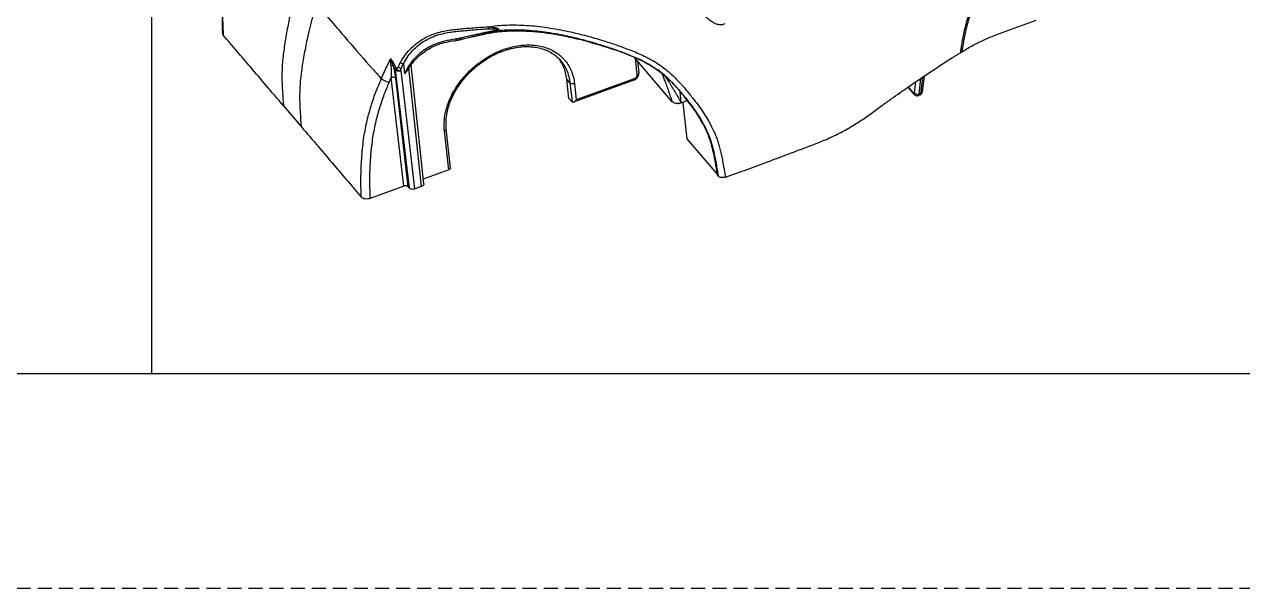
# Model space of a CAD drawing. Header units: inches. Extents: x 157915 to 159347, y -49911 to -48898.
# Drawn here: x 158862.2 to 158948.8, y -49911 to -49870.9 of the extents above; entities that cross this region are included whole.
import ezdxf

# ---------------------------------------------------------------- set-up
doc = ezdxf.new("R2010")
doc.units = ezdxf.units.IN
doc.header["$LTSCALE"] = 2
doc.header["$MEASUREMENT"] = 0
doc.linetypes.add('DASHED', pattern=[0.75, 0.5, -0.25])
doc.layers.get('0').update_dxf_attribs({"linetype": 'CONTINUOUS'})
doc.layers.add('A', color=7, linetype='CONTINUOUS')

msp = doc.modelspace()

# ---------------------------------------------------------------- linework, layer by layer
at = {"color": 7, "linetype": 'Continuous'}
for p, q in [((158934.134, -49870.6), (158931.259, -49871.647)), ((158876.312, -49871.642), (158876.264, -49871.529)), ((158893.243, -49871.947), (158893.243, -49871.947)), ((158895.032, -49871.54), (158895.03, -49871.54)), ((158892.885, -49872.019), (158892.885, -49872.019)), ((158889.133, -49873.708), (158889.21, -49874.406)), ((158900.31, -49873.455), (158900.318, -49873.464)), ((158908.26, -49876.389), (158905.574, -49873.234)), ((158905.61, -49873.276), (158905.736, -49874.489)), ((158905.781, -49873.477), (158905.871, -49874.34)), ((158889.556, -49882.543), (158888.576, -49874.118)), ((158889.942, -49882.597), (158888.96, -49874.166)), ((158890.417, -49882.424), (158889.52, -49873.976)), ((158890.579, -49882.244), (158889.679, -49873.767)), ((158926.175, -49874.565), (158926.041, -49875.673)), ((158889.151, -49882.4), (158888.268, -49874.673)), ((158889.472, -49882.445), (158888.589, -49874.717)), ((158900.977, -49875.042), (158900.753, -49874.78)), ((158900.909, -49876.15), (158900.753, -49874.78)), ((158900.977, -49875.042), (158901.125, -49876.404)), ((158905.519, -49874.861), (158901.239, -49876.42)), ((158901.298, -49875.088), (158901.426, -49876.258)), ((158905.541, -49874.758), (158901.426, -49876.258)), ((158925.024, -49875.35), (158925.445, -49875.844)), ((158925.045, -49875.335), (158925.412, -49875.767)), ((158925.496, -49875.757), (158925.582, -49874.966)), ((158925.818, -49875.858), (158925.941, -49874.722)), ((158926.05, -49874.649), (158925.908, -49875.826)), ((158901.126, -49876.405), (158900.909, -49876.15)), ((158908.899, -49876.446), (158908.808, -49875.65)), ((158909.291, -49876.336), (158909.279, -49876.229)), ((158925.412, -49875.767), (158925.445, -49875.844)), ((158925.861, -49875.916), (158925.772, -49875.949)), ((158925.908, -49875.826), (158925.818, -49875.858)), ((158880.592, -49876.671), (158881.851, -49878.15)), ((158908.908, -49876.476), (158908.899, -49876.446)), ((158909.291, -49876.336), (158908.908, -49876.476)), ((158909.326, -49879.021), (158909.023, -49876.462)), ((158892.35, -49881.235), (158892.047, -49878.458)), ((158892.485, -49881.085), (158892.182, -49878.308)), ((158911.454, -49881.521), (158909.326, -49879.021)), ((158892.35, -49881.235), (158890.542, -49881.894)), ((158911.492, -49881.632), (158911.534, -49881.682)), ((158889.151, -49882.4), (158886.775, -49883.266)), ((158889.556, -49882.543), (158889.472, -49882.445)), ((158890.417, -49882.424), (158889.942, -49882.597))]:
    msp.add_line(p, q, dxfattribs=at)
for points, start_tangent, end_tangent in [([(158928.829, -49872.536), (158928.893, -49872.136), (158928.973, -49871.696), (158929.077, -49871.208), (158929.216, -49870.666), (158929.399, -49870.07), (158929.636, -49869.416), (158929.945, -49868.692), (158930.352, -49867.881), (158930.874, -49866.983), (158931.514, -49866.004), (158932.292, -49864.948), (158933.229, -49863.853), (158934.219, -49862.877), (158935.166, -49862.098), (158936.061, -49861.5), (158936.949, -49861.046), (158937.938, -49860.693), (158938.991, -49860.464), (158939.942, -49860.365), (158940.76, -49860.349), (158941.479, -49860.383)], (0.151831, 0.988406), (0.996823, -0.079653)), ([(158928.888, -49872.831), (158928.944, -49872.465), (158929.009, -49872.065), (158929.091, -49871.624), (158929.2, -49871.136), (158929.344, -49870.597), (158929.534, -49870.005), (158929.78, -49869.356), (158930.1, -49868.638), (158930.521, -49867.839), (158931.061, -49866.956), (158931.72, -49865.999), (158932.518, -49864.974), (158933.463, -49863.933), (158934.443, -49863.022), (158935.368, -49862.307), (158936.227, -49861.772), (158937.069, -49861.377), (158938.007, -49861.082), (158939.004, -49860.904), (158939.909, -49860.84), (158940.693, -49860.847), (158941.103, -49860.871)], (0.146085, 0.989272), (0.997007, -0.077315)), ([(158877.581, -49863.063), (158876.745, -49865.521), (158876.276, -49868.528), (158876.264, -49871.529)], (-0.389311, -0.921106), (0.056403, -0.998408)), ([(158911.996, -49870.85), (158911.74, -49870.913), (158911.466, -49870.884), (158911.183, -49870.769), (158910.903, -49870.584), (158910.625, -49870.336), (158910.344, -49870.022), (158910.061, -49869.636), (158909.785, -49869.178), (158909.523, -49868.641), (158909.296, -49868.016), (158909.143, -49867.337)], (-0.912541, -0.408985), (-0.145503, 0.989358)), ([(158881.674, -49867.933), (158881.074, -49870.209), (158880.843, -49871.348), (158880.654, -49872.479), (158880.524, -49873.588), (158880.487, -49874.659), (158880.524, -49875.687), (158880.592, -49876.671)], (-0.297043, -0.954864), (0.07071, -0.997497)), ([(158882.933, -49869.412), (158882.333, -49871.688), (158882.102, -49872.827), (158881.913, -49873.958), (158881.783, -49875.067), (158881.746, -49876.138), (158881.783, -49877.165), (158881.851, -49878.15)], (-0.297043, -0.954864), (0.07071, -0.997497)), ([(158882.933, -49869.412), (158884.146, -49870.838), (158885.16, -49872.023), (158886.924, -49874.039), (158887.56, -49874.744)], (0.648229, -0.761446), (0.672416, -0.740174)), ([(158876.263, -49870.306), (158876.305, -49871.528)], (0.00995, -0.99995), (0.057749, -0.998331)), ([(158888.928, -49873.589), (158889.228, -49873.108), (158889.565, -49872.695), (158889.97, -49872.313), (158890.472, -49871.959), (158891.033, -49871.669), (158891.599, -49871.467), (158892.127, -49871.341), (158892.602, -49871.266), (158893.045, -49871.217), (158893.495, -49871.175), (158893.986, -49871.133), (158894.545, -49871.091), (158895.172, -49871.057)], (0.475454, 0.879741), (0.999184, 0.040384)), ([(158895.172, -49871.057), (158896.482, -49870.933), (158897.882, -49870.955), (158899.386, -49871.114), (158900.879, -49871.388), (158902.172, -49871.703), (158903.293, -49872.027), (158904.267, -49872.346), (158905.186, -49872.681), (158906.134, -49873.083), (158907.108, -49873.609), (158908.005, -49874.269), (158908.748, -49874.988), (158908.925, -49875.182)], (0.987028, 0.160546), (0.667132, -0.74494)), ([(158895.172, -49871.057), (158895.303, -49871.069), (158895.421, -49871.081), (158895.529, -49871.097), (158895.627, -49871.111), (158895.721, -49871.136), (158895.803, -49871.148), (158895.888, -49871.193), (158895.94, -49871.242)], (0.997162, -0.07528), (0.594934, -0.803774)), ([(158895.172, -49871.057), (158895.174, -49871.107), (158895.179, -49871.155), (158895.186, -49871.197)], (0.016519, -0.999864), (0.208111, -0.978105)), ([(158876.305, -49871.528), (158876.312, -49871.642)], (0.057749, -0.998331), (0.061967, -0.998078)), ([(158880.592, -49876.671), (158879.365, -49875.229), (158878.264, -49873.935), (158877.28, -49872.78), (158876.312, -49871.642)], (-0.648229, 0.761446), (-0.648229, 0.761446)), ([(158889.133, -49873.708), (158889.399, -49873.235), (158889.706, -49872.83), (158890.083, -49872.454), (158890.56, -49872.104), (158891.101, -49871.816), (158891.649, -49871.615), (158892.165, -49871.489), (158892.631, -49871.414), (158893.07, -49871.364), (158893.518, -49871.322), (158894.007, -49871.278), (158894.564, -49871.234), (158895.01, -49871.206)], (0.434839, 0.900508), (0.998552, 0.053802)), ([(158892.817, -49871.944), (158892.06, -49872.079), (158891.406, -49872.286), (158890.855, -49872.556), (158890.405, -49872.86), (158890.033, -49873.189), (158889.71, -49873.559)], (-0.991707, -0.12852), (-0.607403, -0.794394)), ([(158892.872, -49871.936), (158892.817, -49871.944)], (-0.987565, -0.157213), (-0.991864, -0.127301)), ([(158892.885, -49872.016), (158892.858, -49872.009), (158892.818, -49871.944)], (-0.999855, -0.017047), (-0.365425, 0.930841)), ([(158892.918, -49871.929), (158892.872, -49871.936)], (-0.984013, -0.178094), (-0.987565, -0.157213)), ([(158892.917, -49872.015), (158893.015, -49871.998), (158893.118, -49871.977)], (0.987546, 0.157331), (0.975578, 0.219652)), ([(158893.154, -49871.876), (158893.034, -49871.905), (158892.918, -49871.929)], (-0.969213, -0.246224), (-0.984013, -0.178094)), ([(158893.118, -49871.977), (158893.225, -49871.951)], (0.975578, 0.219652), (0.969615, 0.244637)), ([(158893.221, -49871.859), (158893.154, -49871.876)], (-0.970196, -0.242322), (-0.969218, -0.246202)), ([(158893.207, -49871.939), (158893.154, -49871.876)], (-0.914403, 0.404805), (-0.487364, 0.873199)), ([(158893.242, -49871.944), (158893.209, -49871.94), (158893.207, -49871.939)], (-0.987174, -0.159651), (-0.914403, 0.404805)), ([(158893.404, -49871.815), (158893.221, -49871.859)], (-0.97236, -0.233488), (-0.970196, -0.242322)), ([(158893.225, -49871.951), (158893.243, -49871.947)], (0.969615, 0.244637), (0.968705, 0.248216)), ([(158893.243, -49871.947), (158893.462, -49871.892)], (0.968676, 0.248329), (0.971434, 0.237311)), ([(158893.476, -49871.797), (158893.404, -49871.815)], (-0.973093, -0.230411), (-0.97236, -0.233488)), ([(158893.462, -49871.892), (158893.875, -49871.796)], (0.971434, 0.237311), (0.976121, 0.217228)), ([(158893.997, -49871.681), (158893.684, -49871.749), (158893.476, -49871.797)], (-0.978819, -0.204726), (-0.973093, -0.230411)), ([(158893.875, -49871.796), (158894.07, -49871.753)], (0.976121, 0.217228), (0.978479, 0.206346)), ([(158894.052, -49871.669), (158893.997, -49871.681)], (-0.977865, -0.209235), (-0.978823, -0.20471)), ([(158894.034, -49871.74), (158893.997, -49871.681)], (-0.810392, 0.585888), (-0.428088, 0.903737)), ([(158894.07, -49871.75), (158894.042, -49871.744), (158894.034, -49871.74)], (-0.99654, -0.083113), (-0.810392, 0.585888)), ([(158894.393, -49871.594), (158894.203, -49871.636), (158894.052, -49871.669)], (-0.975286, -0.220948), (-0.977865, -0.209235)), ([(158894.07, -49871.753), (158894.108, -49871.745), (158894.183, -49871.729)], (0.97849, 0.206295), (0.976696, 0.214629)), ([(158894.183, -49871.729), (158894.255, -49871.713), (158894.322, -49871.698)], (0.976696, 0.214629), (0.975447, 0.220233)), ([(158894.322, -49871.698), (158894.386, -49871.683), (158894.447, -49871.669)], (0.975447, 0.220233), (0.975022, 0.222107)), ([(158894.727, -49871.519), (158894.567, -49871.554), (158894.393, -49871.594)], (-0.976684, -0.214682), (-0.975286, -0.220948)), ([(158894.447, -49871.669), (158894.506, -49871.656), (158894.562, -49871.643), (158894.616, -49871.631), (158894.667, -49871.62), (158894.717, -49871.608), (158894.765, -49871.598), (158894.811, -49871.587), (158894.856, -49871.578), (158894.899, -49871.568), (158894.941, -49871.559), (158894.982, -49871.55), (158895.022, -49871.542), (158895.032, -49871.54)], (0.975022, 0.222107), (0.978519, 0.206155)), ([(158894.947, -49871.471), (158894.876, -49871.486), (158894.727, -49871.519)], (-0.978487, -0.206308), (-0.976684, -0.214682)), ([(158895.015, -49871.457), (158894.947, -49871.471)], (-0.979072, -0.203516), (-0.978487, -0.206308)), ([(158895.01, -49871.206), (158895.186, -49871.197)], (0.998552, 0.053802), (0.998969, 0.045393)), ([(158895.273, -49871.405), (158895.15, -49871.43), (158895.017, -49871.457), (158895.015, -49871.457)], (-0.981012, -0.193949), (-0.979072, -0.203516)), ([(158895.94, -49871.242), (158895.908, -49871.295), (158895.846, -49871.333), (158895.776, -49871.356), (158895.701, -49871.382), (158895.619, -49871.404), (158895.531, -49871.427), (158895.434, -49871.45), (158895.327, -49871.475), (158895.21, -49871.501), (158895.084, -49871.529), (158895.032, -49871.54)], (-0.268682, -0.963229), (-0.978511, -0.206192)), ([(158895.032, -49871.541), (158895.241, -49871.5)], (0.978044, 0.208398), (0.983071, 0.183223)), ([(158895.186, -49871.197), (158895.314, -49871.193), (158895.43, -49871.191), (158895.536, -49871.191), (158895.632, -49871.193), (158895.721, -49871.197), (158895.802, -49871.204), (158895.886, -49871.217), (158895.94, -49871.242)], (0.998959, 0.045621), (0.807727, -0.589556)), ([(158895.241, -49871.5), (158895.498, -49871.456), (158895.948, -49871.398)], (0.983071, 0.183223), (0.994653, 0.103273)), ([(158895.94, -49871.242), (158895.891, -49871.272), (158895.82, -49871.293), (158895.747, -49871.31), (158895.667, -49871.327), (158895.581, -49871.345), (158895.488, -49871.363), (158895.385, -49871.383), (158895.273, -49871.405)], (-0.747336, -0.664446), (-0.981012, -0.193949)), ([(158895.948, -49871.307), (158896.437, -49871.274), (158897.758, -49871.282), (158899.182, -49871.418), (158900.627, -49871.67), (158901.891, -49871.971), (158902.983, -49872.282), (158903.938, -49872.589), (158904.834, -49872.908), (158905.747, -49873.283), (158906.683, -49873.769), (158907.238, -49874.14)], (0.995887, 0.090606), (0.80547, -0.592637)), ([(158895.948, -49871.398), (158897.359, -49871.343), (158899.375, -49871.504), (158901.474, -49871.906), (158903.597, -49872.507), (158905.71, -49873.287), (158907.248, -49874.158)], (0.994653, 0.103273), (0.813609, -0.581413)), ([(158928.888, -49872.831), (158929.659, -49872.373), (158930.451, -49871.977), (158931.259, -49871.647)], (0.840529, 0.541767), (0.939564, 0.342374)), ([(158889.789, -49873.618), (158890.642, -49872.814), (158891.763, -49872.257), (158892.835, -49872.026)], (0.620606, 0.784123), (0.990978, 0.134023)), ([(158892.034, -49878.307), (158892.064, -49877.5), (158892.315, -49876.507), (158892.782, -49875.531), (158893.443, -49874.62), (158894.264, -49873.816), (158895.207, -49873.158), (158896.224, -49872.681), (158897.264, -49872.408), (158898.273, -49872.354), (158899.201, -49872.52), (158900.003, -49872.898), (158900.212, -49873.05)], (-0.06614, 0.99781), (0.782346, -0.622844)), ([(158892.182, -49878.308), (158892.18, -49877.56), (158892.396, -49876.58), (158892.841, -49875.605), (158893.49, -49874.688), (158894.31, -49873.88), (158895.254, -49873.225), (158896.272, -49872.758), (158897.309, -49872.506), (158898.305, -49872.482), (158899.202, -49872.688), (158899.951, -49873.111), (158900.31, -49873.455)], (-0.108157, 0.994134), (0.652232, -0.758019)), ([(158892.835, -49872.026), (158892.885, -49872.019)], (0.990978, 0.134023), (0.991614, 0.129231)), ([(158892.885, -49872.02), (158892.917, -49872.015)], (0.989574, 0.144028), (0.987546, 0.157331)), ([(158928.774, -49872.9), (158928.78, -49872.859)], (0.148841, 0.988861), (0.148807, 0.988866)), ([(158928.78, -49872.859), (158928.786, -49872.816)], (0.148807, 0.988866), (0.148873, 0.988856)), ([(158928.786, -49872.816), (158928.829, -49872.536)], (0.148873, 0.988856), (0.151831, 0.988406)), ([(158928.889, -49872.831), (158928.861, -49872.849), (158928.833, -49872.867)], (-0.840527, -0.54177), (-0.857884, -0.513844)), ([(158887.56, -49874.744), (158887.777, -49874.264), (158888.001, -49873.793), (158888.243, -49873.312)], (0.402698, 0.915333), (0.459386, 0.888237)), ([(158888.25, -49873.815), (158888.24, -49873.719), (158888.235, -49873.618), (158888.234, -49873.515), (158888.237, -49873.412), (158888.243, -49873.312)], (-0.126715, 0.991939), (0.07415, 0.997247)), ([(158888.639, -49874.006), (158888.442, -49873.654), (158888.24, -49873.319)], (-0.489145, 0.872202), (-0.507125, 0.861872)), ([(158888.393, -49873.79), (158888.358, -49873.699), (158888.324, -49873.602), (158888.294, -49873.504), (158888.267, -49873.406), (158888.243, -49873.312)], (-0.377696, 0.92593), (-0.234926, 0.972013)), ([(158888.754, -49873.918), (158888.841, -49873.751), (158888.928, -49873.589)], (0.460772, 0.887518), (0.474679, 0.880159)), ([(158889.133, -49873.708), (158889.061, -49873.681), (158888.987, -49873.64), (158888.926, -49873.593)], (-0.964478, 0.264165), (-0.733636, 0.679543)), ([(158888.965, -49874.027), (158889.049, -49873.865), (158889.133, -49873.708)], (0.458392, 0.88875), (0.472057, 0.881568)), ([(158889.71, -49873.559), (158889.431, -49873.977), (158889.21, -49874.404)], (-0.607403, -0.794394), (-0.410373, -0.911918)), ([(158889.677, -49873.766), (158889.789, -49873.618)], (0.58463, 0.8113), (0.620606, 0.784123)), ([(158900.291, -49873.466), (158900.175, -49873.301)], (-0.548176, 0.836363), (-0.607851, 0.794051)), ([(158900.212, -49873.05), (158900.468, -49873.281)], (0.782346, -0.622844), (0.702287, -0.711894)), ([(158900.753, -49874.78), (158900.519, -49873.888), (158900.291, -49873.466)], (-0.112605, 0.99364), (-0.548176, 0.836363)), ([(158900.318, -49873.464), (158900.349, -49873.5), (158900.768, -49874.207), (158900.929, -49874.738)], (0.648556, -0.761167), (0.201821, -0.979422)), ([(158900.468, -49873.281), (158900.64, -49873.472), (158901.08, -49874.214), (158901.298, -49875.088)], (0.702287, -0.711894), (0.108792, -0.994065)), ([(158922.402, -49877.224), (158923.171, -49876.663), (158923.862, -49876.168), (158924.478, -49875.731), (158925.027, -49875.348), (158925.521, -49875.007), (158925.98, -49874.696), (158926.42, -49874.4), (158926.858, -49874.11), (158927.299, -49873.821), (158927.743, -49873.534), (158928.187, -49873.25)], (0.806026, 0.59188), (0.843253, 0.537517)), ([(158928.187, -49873.25), (158928.38, -49873.129), (158928.576, -49873.013), (158928.774, -49872.9)], (0.843253, 0.537517), (0.874059, 0.485819)), ([(158928.803, -49872.883), (158928.774, -49872.9)], (-0.880065, -0.474853), (-0.874059, -0.48582)), ([(158928.833, -49872.867), (158928.803, -49872.883)], (-0.857884, -0.513844), (-0.880065, -0.474853)), ([(158888.393, -49873.79), (158888.36, -49873.792), (158888.311, -49873.8), (158888.25, -49873.815)], (-0.99552, 0.094546), (-0.966782, -0.255601)), ([(158888.268, -49874.673), (158888.277, -49874.468), (158888.279, -49874.246), (158888.27, -49874.022), (158888.25, -49873.815)], (0.063348, 0.997992), (-0.126418, 0.991977)), ([(158888.589, -49874.717), (158888.56, -49874.504), (158888.517, -49874.268), (158888.46, -49874.024), (158888.393, -49873.79)], (-0.113551, 0.993532), (-0.304464, 0.952524)), ([(158888.576, -49874.118), (158888.483, -49873.95), (158888.393, -49873.79)], (-0.486091, 0.873908), (-0.494458, 0.869202)), ([(158888.575, -49874.114), (158888.586, -49874.08), (158888.609, -49874.043), (158888.641, -49874.004)], (0.183598, 0.983001), (0.711339, 0.702849)), ([(158888.575, -49874.114), (158888.643, -49874.163), (158888.74, -49874.19), (158888.852, -49874.191), (158888.96, -49874.166)], (0.648228, -0.761446), (0.938341, 0.345711)), ([(158888.639, -49874.006), (158888.641, -49874.005), (158888.701, -49873.971), (158888.73, -49873.95), (158888.754, -49873.918)], (0.805395, 0.592739), (0.460634, 0.88759)), ([(158888.641, -49874.004), (158888.712, -49874.113), (158888.831, -49874.174), (158888.96, -49874.166)], (0.476296, -0.879285), (0.985133, 0.171791)), ([(158888.754, -49873.918), (158888.799, -49873.952), (158888.854, -49873.984), (158888.965, -49874.026)], (0.75061, -0.660746), (0.97495, -0.222423)), ([(158888.96, -49874.166), (158888.953, -49874.096), (158888.965, -49874.027)], (-0.069626, 0.997573), (0.456705, 0.889618)), ([(158889.52, -49873.976), (158889.421, -49874.111), (158889.318, -49874.254), (158889.21, -49874.406)], (-0.595247, -0.803543), (-0.57079, -0.821096)), ([(158889.52, -49873.976), (158889.574, -49873.909), (158889.613, -49873.858)], (0.595247, 0.803543), (0.563536, 0.826092)), ([(158889.613, -49873.858), (158889.677, -49873.766)], (0.563017, 0.826445), (0.58463, 0.8113)), ([(158905.732, -49874.55), (158905.707, -49874.616), (158905.662, -49874.678), (158905.603, -49874.727), (158905.541, -49874.758)], (-0.21374, -0.976891), (-0.939615, -0.342235)), ([(158905.625, -49874.809), (158905.762, -49874.685), (158905.849, -49874.527)], (0.843319, 0.537413), (0.318773, 0.947831)), ([(158905.736, -49874.489), (158905.732, -49874.55)], (0.103686, -0.99461), (-0.21374, -0.976891)), ([(158905.871, -49874.34), (158905.871, -49874.36), (158905.83, -49874.434), (158905.736, -49874.489)], (0.12426, -0.99225), (-0.940772, -0.339039)), ([(158905.849, -49874.527), (158905.873, -49874.358)], (0.318773, 0.947831), (-0.061703, 0.998095)), ([(158905.873, -49874.358), (158905.871, -49874.34)], (-0.061703, 0.998095), (-0.104768, 0.994497)), ([(158907.238, -49874.14), (158907.548, -49874.38), (158908.278, -49875.062), (158908.495, -49875.294)], (0.80547, -0.592637), (0.673025, -0.73962)), ([(158908.496, -49875.293), (158908.297, -49875.077), (158907.826, -49874.61), (158907.381, -49874.23), (158907.245, -49874.124)], (-0.669227, 0.743058), (-0.798829, 0.601559)), ([(158907.248, -49874.158), (158907.617, -49874.441), (158908.604, -49875.411)], (0.813609, -0.581413), (0.662401, -0.749149)), ([(158907.542, -49874.396), (158907.531, -49874.368)], (-0.387564, 0.921843), (-0.391173, 0.920317)), ([(158908.26, -49876.389), (158908.192, -49876.183), (158908.118, -49875.961), (158908.041, -49875.736), (158907.966, -49875.519), (158907.895, -49875.318), (158907.829, -49875.137), (158907.769, -49874.973), (158907.713, -49874.825), (158907.661, -49874.69), (158907.613, -49874.568), (158907.568, -49874.457), (158907.542, -49874.396)], (-0.310111, 0.9507), (-0.387564, 0.921843)), ([(158886.132, -49883.178), (158886.11, -49881.65), (158886.177, -49880.235), (158886.323, -49878.923), (158886.552, -49877.718), (158886.85, -49876.625), (158887.193, -49875.637), (158887.56, -49874.744)], (-0.045793, 0.998951), (0.403181, 0.91512)), ([(158886.775, -49883.266), (158886.743, -49881.753), (158886.801, -49880.356), (158886.941, -49879.072), (158887.16, -49877.899), (158887.444, -49876.835), (158887.771, -49875.873), (158888.123, -49875.001)], (-0.050972, 0.9987), (0.397561, 0.917576)), ([(158887.56, -49874.744), (158887.721, -49874.859), (158887.923, -49874.951), (158888.123, -49875.001)], (0.736246, -0.676714), (0.991321, -0.131461)), ([(158888.123, -49875.001), (158888.194, -49874.839), (158888.268, -49874.673)], (0.397468, 0.917616), (0.410241, 0.911977)), ([(158888.589, -49874.717), (158888.508, -49874.666), (158888.39, -49874.65), (158888.268, -49874.673)], (-0.646036, 0.763307), (-0.938346, -0.345699)), ([(158900.929, -49874.738), (158900.977, -49875.042)], (0.201821, -0.979422), (0.108559, -0.99409)), ([(158901.298, -49875.088), (158901.176, -49875.11), (158901.058, -49875.094), (158900.977, -49875.042)], (-0.939564, -0.342374), (-0.646017, 0.763323)), ([(158905.517, -49874.859), (158905.537, -49874.837), (158905.541, -49874.758)], (0.872873, 0.487947), (-0.108531, 0.994093)), ([(158905.519, -49874.861), (158905.625, -49874.809)], (0.939587, 0.34231), (0.843319, 0.537413)), ([(158907.8, -49874.623), (158907.789, -49874.606)], (-0.543407, 0.839469), (-0.545054, 0.838401)), ([(158908.291, -49875.413), (158908.179, -49875.228), (158908.075, -49875.059), (158907.978, -49874.903), (158907.888, -49874.76), (158907.803, -49874.628), (158907.8, -49874.623)], (-0.517565, 0.855644), (-0.543407, 0.839469)), ([(158908.412, -49875.614), (158908.291, -49875.413)], (-0.513204, 0.858267), (-0.517565, 0.855644)), ([(158908.495, -49875.294), (158908.627, -49875.442)], (0.673025, -0.73962), (0.662286, -0.749252)), ([(158908.604, -49875.411), (158908.633, -49875.443)], (0.662401, -0.749149), (0.659912, -0.751343)), ([(158908.627, -49875.442), (158908.75, -49875.582)], (0.662286, -0.749252), (0.653455, -0.756965)), ([(158908.925, -49875.182), (158909.073, -49875.35)], (0.667132, -0.74494), (0.655719, -0.755005)), ([(158909.073, -49875.35), (158909.117, -49875.401)], (0.655719, -0.755005), (0.652598, -0.757704)), ([(158909.117, -49875.401), (158909.333, -49875.657), (158909.814, -49876.258), (158910.217, -49876.8), (158910.553, -49877.295), (158910.831, -49877.751), (158911.058, -49878.17), (158911.24, -49878.551), (158911.385, -49878.9), (158911.503, -49879.23), (158911.604, -49879.563), (158911.694, -49879.916), (158911.778, -49880.306), (158911.861, -49880.74), (158911.947, -49881.222), (158912.046, -49881.754)], (0.652598, -0.757704), (0.192195, -0.981357)), ([(158901.426, -49876.258), (158901.356, -49876.339), (158901.277, -49876.402), (158901.237, -49876.422)], (-0.585969, -0.810333), (-0.933649, -0.358189)), ([(158908.506, -49875.771), (158908.412, -49875.614)], (-0.509891, 0.860239), (-0.513204, 0.858267)), ([(158908.54, -49875.828), (158908.506, -49875.771)], (-0.508719, 0.860932), (-0.509891, 0.860239)), ([(158908.657, -49876.027), (158908.54, -49875.828)], (-0.504577, 0.863367), (-0.508719, 0.860932)), ([(158908.789, -49876.255), (158908.667, -49876.046), (158908.657, -49876.027)], (-0.499901, 0.866083), (-0.504577, 0.863367)), ([(158908.75, -49875.582), (158908.775, -49875.611)], (0.653455, -0.756965), (0.651791, -0.758399)), ([(158908.775, -49875.611), (158908.798, -49875.638)], (0.651791, -0.758399), (0.650299, -0.759679)), ([(158908.874, -49876.402), (158908.789, -49876.255)], (-0.496635, 0.867959), (-0.499901, 0.866083)), ([(158908.818, -49875.662), (158908.798, -49875.638)], (-0.646281, 0.7631), (-0.6475, 0.762066)), ([(158908.798, -49875.638), (158908.818, -49875.662)], (0.650299, -0.759679), (0.649036, -0.760757)), ([(158908.846, -49875.695), (158908.818, -49875.662)], (-0.644567, 0.764548), (-0.646281, 0.7631)), ([(158908.818, -49875.662), (158908.846, -49875.695)], (0.649036, -0.760757), (0.647315, -0.762223)), ([(158908.97, -49875.843), (158908.846, -49875.695)], (-0.637105, 0.770777), (-0.644567, 0.764548)), ([(158908.846, -49875.695), (158908.858, -49875.709), (158908.97, -49875.842)], (0.647315, -0.762223), (0.639963, -0.768406)), ([(158908.97, -49875.84), (158909.031, -49875.914)], (0.639134, -0.769095), (0.634858, -0.772629)), ([(158908.97, -49875.842), (158909.03, -49875.915)], (0.639963, -0.768406), (0.63636, -0.771392)), ([(158909.218, -49876.15), (158908.97, -49875.843)], (-0.622369, 0.782724), (-0.637105, 0.770777)), ([(158909.03, -49875.915), (158909.22, -49876.148)], (0.63636, -0.771392), (0.624722, -0.780847)), ([(158909.031, -49875.914), (158909.22, -49876.148)], (0.634858, -0.772629), (0.621179, -0.783669)), ([(158909.233, -49876.168), (158909.218, -49876.15)], (-0.62149, 0.783422), (-0.622369, 0.782724)), ([(158911.47, -49881.518), (158911.378, -49881.01), (158911.277, -49880.447), (158911.177, -49879.95), (158911.072, -49879.519), (158910.957, -49879.133), (158910.824, -49878.769), (158910.667, -49878.405), (158910.477, -49878.021), (158910.239, -49877.6), (158909.948, -49877.14), (158909.608, -49876.657), (158909.233, -49876.168)], (-0.18578, 0.982591), (-0.62149, 0.783422)), ([(158909.235, -49876.167), (158909.338, -49876.297)], (0.623789, -0.781593), (0.617311, -0.78672)), ([(158909.244, -49876.179), (158909.337, -49876.298)], (0.619386, -0.785086), (0.612299, -0.790626)), ([(158909.338, -49876.297), (158909.738, -49876.827), (158910.07, -49877.311), (158910.345, -49877.756), (158910.568, -49878.164), (158910.746, -49878.536), (158910.888, -49878.875), (158911.002, -49879.194), (158911.1, -49879.515), (158911.187, -49879.857), (158911.269, -49880.237), (158911.35, -49880.665), (158911.435, -49881.145), (158911.502, -49881.512)], (0.617311, -0.78672), (0.183446, -0.98303)), ([(158909.338, -49876.3), (158909.705, -49876.791), (158910.579, -49878.233), (158911.142, -49879.882), (158911.449, -49881.522)], (0.61218, -0.790719), (0.186941, -0.982371)), ([(158925.412, -49875.767), (158925.433, -49875.788), (158925.452, -49875.8), (158925.468, -49875.803), (158925.482, -49875.796), (158925.491, -49875.781)], (0.648269, -0.761412), (0.337749, 0.941236)), ([(158925.445, -49875.844), (158925.526, -49875.917)], (0.64928, -0.760549), (0.838223, -0.545327)), ([(158925.491, -49875.781), (158925.496, -49875.757)], (0.337749, 0.941236), (0.107779, 0.994175)), ([(158925.496, -49875.757), (158925.578, -49875.837), (158925.696, -49875.874)], (0.505498, -0.862828), (0.996066, -0.088609)), ([(158925.526, -49875.917), (158925.656, -49875.963)], (0.838223, -0.545327), (0.995273, -0.097116)), ([(158925.656, -49875.963), (158925.772, -49875.949)], (0.995273, -0.097116), (0.940019, 0.341123)), ([(158925.696, -49875.874), (158925.762, -49875.872)], (0.996066, -0.088609), (0.990601, 0.13678)), ([(158925.762, -49875.872), (158925.818, -49875.858)], (0.990601, 0.13678), (0.938804, 0.344453)), ([(158925.772, -49875.949), (158925.789, -49875.938), (158925.808, -49875.907), (158925.808, -49875.905)], (0.934169, 0.356831), (0.332647, 0.943051)), ([(158925.808, -49875.905), (158925.818, -49875.858)], (0.332647, 0.943051), (0.110852, 0.993837)), ([(158925.86, -49875.917), (158925.943, -49875.868)], (0.939589, 0.342304), (0.758648, 0.6515)), ([(158925.908, -49875.826), (158925.897, -49875.874), (158925.877, -49875.906), (158925.861, -49875.916)], (-0.116879, -0.993146), (-0.934335, -0.356395)), ([(158926.041, -49875.674), (158926.001, -49875.763), (158925.908, -49875.826)], (-0.124059, -0.992275), (-0.940321, -0.340289)), ([(158925.943, -49875.868), (158926.017, -49875.765)], (0.758648, 0.6515), (0.390786, 0.920481)), ([(158926.017, -49875.765), (158926.041, -49875.674)], (0.390786, 0.920481), (0.122455, 0.992474)), ([(158901.237, -49876.422), (158901.195, -49876.431), (158901.125, -49876.404)], (-0.933649, -0.358189), (-0.648229, 0.761446)), ([(158908.664, -49876.523), (158908.502, -49876.511), (158908.357, -49876.463), (158908.26, -49876.389)], (-0.999384, -0.035093), (-0.648229, 0.761446)), ([(158908.664, -49876.523), (158908.785, -49876.494), (158908.899, -49876.446)], (0.989502, 0.144519), (0.885615, 0.464421)), ([(158908.788, -49876.509), (158908.664, -49876.523)], (-0.982474, -0.186397), (-0.999384, -0.035093)), ([(158908.908, -49876.476), (158908.788, -49876.509)], (-0.939564, -0.342374), (-0.982474, -0.186397)), ([(158908.899, -49876.446), (158908.874, -49876.402)], (-0.495507, 0.868604), (-0.496635, 0.867959)), ([(158918.632, -49879.309), (158919.063, -49879.136), (158919.497, -49878.945), (158919.929, -49878.738), (158920.357, -49878.517), (158920.778, -49878.283), (158921.193, -49878.037), (158921.602, -49877.778), (158922.005, -49877.507), (158922.402, -49877.224)], (0.934106, 0.356996), (0.806026, 0.59188)), ([(158881.851, -49878.15), (158883.078, -49879.591), (158884.18, -49880.885), (158885.164, -49882.04), (158886.132, -49883.178)], (0.648229, -0.761446), (0.648229, -0.761446)), ([(158892.047, -49878.458), (158892.034, -49878.307)], (-0.108306, 0.994118), (-0.06614, 0.99781)), ([(158892.047, -49878.458), (158892.141, -49878.402), (158892.182, -49878.328), (158892.181, -49878.308)], (0.939564, 0.342374), (-0.130155, 0.991494)), ([(158912.045, -49881.755), (158912.819, -49881.478), (158913.58, -49881.203), (158914.334, -49880.927), (158915.094, -49880.646), (158915.882, -49880.352), (158916.719, -49880.037), (158917.628, -49879.692), (158918.632, -49879.309)], (0.942442, 0.334369), (0.934106, 0.356996)), ([(158892.485, -49881.085), (158892.485, -49881.086), (158892.472, -49881.143), (158892.424, -49881.196), (158892.35, -49881.235)], (0.109352, -0.994003), (-0.939564, -0.342374)), ([(158911.449, -49881.522), (158911.456, -49881.56)], (0.186941, -0.982371), (0.189228, -0.981933)), ([(158911.492, -49881.632), (158911.47, -49881.518)], (-0.191257, 0.98154), (-0.18578, 0.982591)), ([(158911.502, -49881.512), (158911.509, -49881.551)], (0.183446, -0.98303), (0.185036, -0.982732)), ([(158889.242, -49882.38), (158889.151, -49882.4)], (-0.994277, -0.106831), (-0.939564, -0.342374)), ([(158889.472, -49882.445), (158889.416, -49882.404), (158889.335, -49882.381), (158889.242, -49882.38)], (-0.648229, 0.761446), (-0.994277, -0.106831)), ([(158890.579, -49882.244), (158890.563, -49882.314), (158890.506, -49882.377), (158890.417, -49882.424)], (0.106157, -0.994349), (-0.939564, -0.342374)), ([(158911.461, -49881.578), (158911.456, -49881.56)], (-0.316622, 0.948552), (-0.192448, 0.981307)), ([(158911.492, -49881.632), (158911.461, -49881.578)], (-0.648229, 0.761445), (-0.316622, 0.948552)), ([(158911.509, -49881.551), (158911.523, -49881.627)], (0.185036, -0.982732), (0.188494, -0.982074)), ([(158911.523, -49881.627), (158911.534, -49881.682)], (0.188494, -0.982074), (0.191279, -0.981536)), ([(158912.045, -49881.755), (158911.901, -49881.787), (158911.75, -49881.784), (158911.623, -49881.747), (158911.534, -49881.682)], (-0.942447, -0.334355), (-0.648229, 0.761445)), ([(158886.775, -49883.266), (158886.593, -49883.308), (158886.406, -49883.306), (158886.244, -49883.26), (158886.132, -49883.178)], (-0.939564, -0.342374), (-0.648644, 0.761092)), ([(158889.942, -49882.597), (158889.833, -49882.622), (158889.721, -49882.62), (158889.624, -49882.592), (158889.556, -49882.543)], (-0.939564, -0.342374), (-0.648229, 0.761446))]:
    msp.add_spline(points, degree=3, dxfattribs=dict(at, start_tangent=start_tangent, end_tangent=end_tangent))
at = {"layer": 'A'}
msp.add_line((159331.812, -49895.745), (157930.351, -49895.745), dxfattribs=at)
at = {"layer": 'A', "linetype": 'DASHED'}
msp.add_line((159347.109, -49911.041), (157915.055, -49911.041), dxfattribs=at)
at = {"layer": 'A'}
msp.add_lwpolyline([(159028.058, -49895.745), (158871.23, -49895.745), (158871.23, -49735.884), (159028.058, -49735.884)], close=True, dxfattribs=at)

doc.saveas('drawing.dxf')
